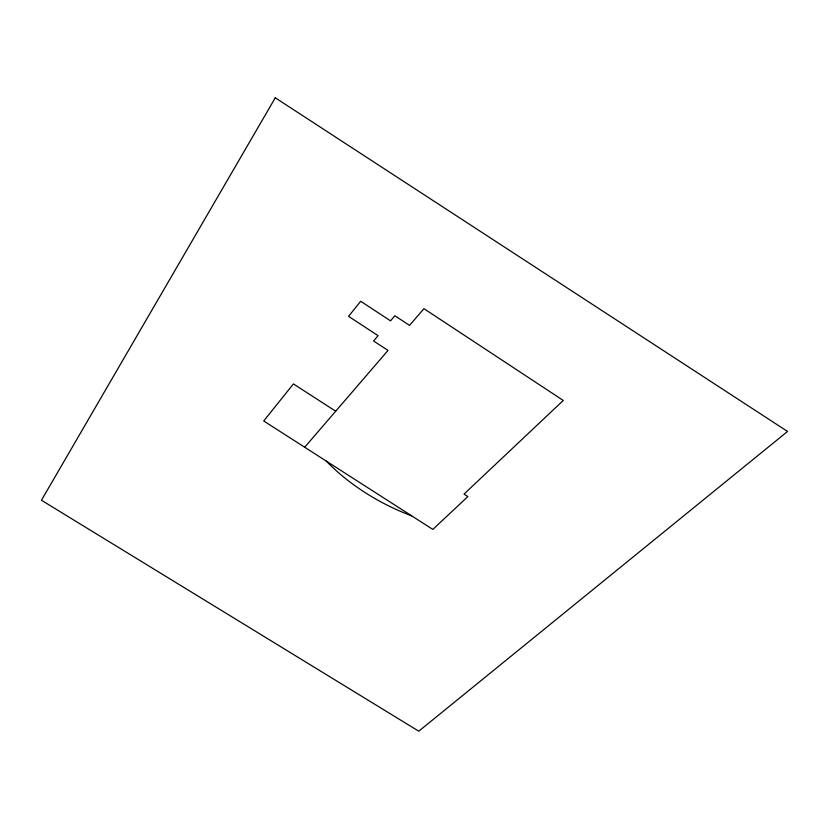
<?xml version="1.0" encoding="UTF-8"?>
<svg xmlns="http://www.w3.org/2000/svg" width="829" height="829" viewBox="0 0 829 829"><rect width="100%" height="100%" fill="white"/><g stroke="black" fill="none" stroke-linecap="round" stroke-linejoin="round"><path stroke-width="1.24" d="M304.699 447.245L388.013 350.418L373.599 340.999L378.086 335.652L348.584 316.357L360.688 301.269L390.542 320.854L394.842 315.735L409.547 325.393L423.93 308.668L563.264 400.459L464.022 494.084L467.867 496.561L432.842 529.41L263.726 420.977L293.425 383.92L335.693 411.215M411.671 515.835A149.22 90.299 26.5 0 1 326.243 461.059M275.28 97.801L41.45 500.25L418.769 731.199L787.55 431.453L275.28 97.801"/></g></svg>
